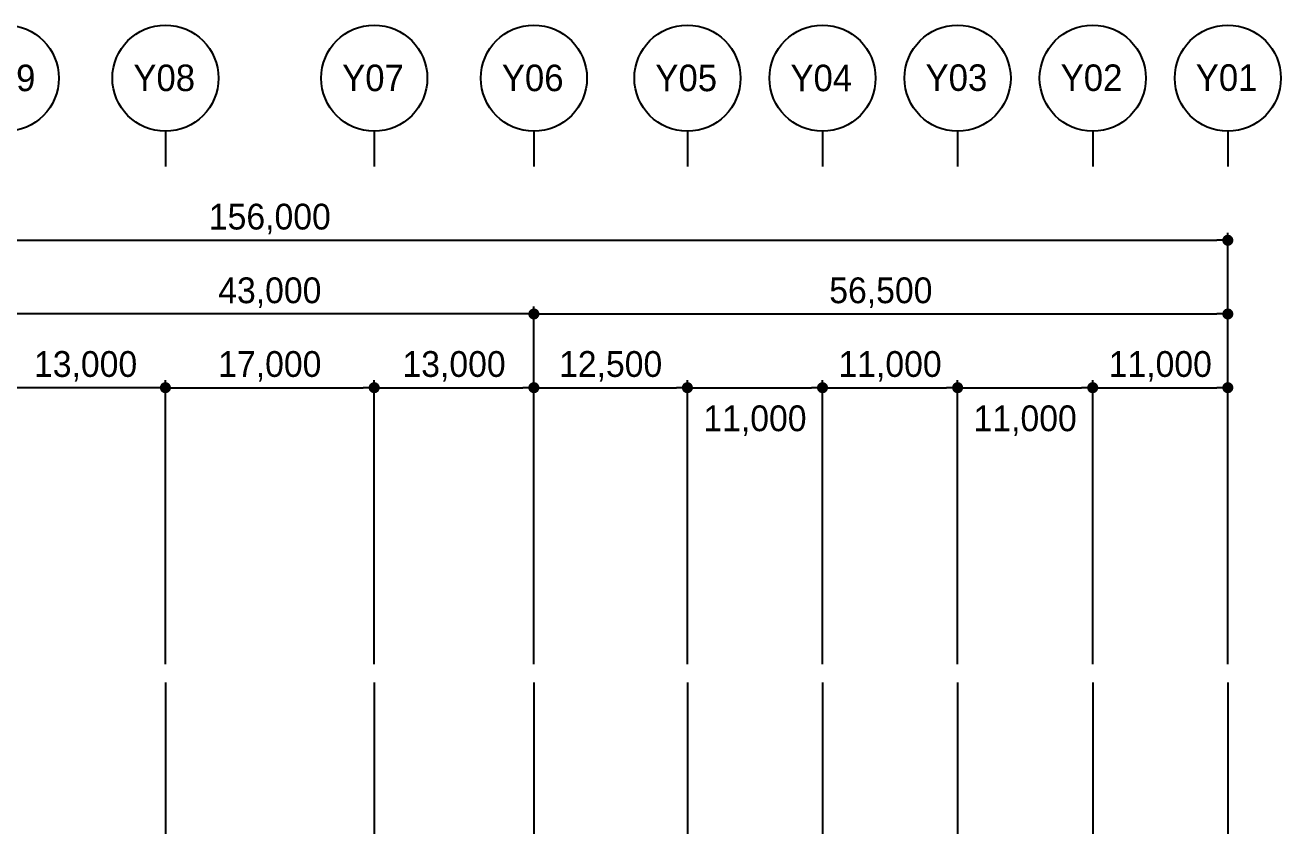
# Model space of a CAD drawing. Header units: millimetres. Extents: x 9068264 to 10076264, y 1307765 to 1705499.
# Drawn here: x 9291123 to 9393367, y 1417773 to 1482971 of the extents above; entities that cross this region are included whole.
import ezdxf
from ezdxf.enums import TextEntityAlignment as Align

# ---------------------------------------------------------------- set-up
doc = ezdxf.new("R2010")
doc.units = ezdxf.units.MM
doc.header["$LTSCALE"] = 1000
doc.linetypes.add('x-평면도$0$CEN', pattern=[6.2, 6, -0.1, 0, -0.1])
doc.layers.get('DEFPOINTS').update_dxf_attribs({"color": 151})
for name, color, linetype in [('3 dim0', 7, 'Continuous'), ('SYM-2', 7, 'Continuous'), ('x-평면도$0$A-중심선', 10, 'x-평면도$0$CEN')]:
    doc.layers.add(name, color=color, linetype=linetype)
doc.styles.add('AUDIT_D_190715091641-0', font='')
doc.styles.add('돋움', font='')
doc.styles.get('AUDIT_D_190715091641-0').set_extended_font_data('Dotum')
doc.styles.get('돋움').set_extended_font_data('Dotum')
doc.dimstyles.new('scale600', dxfattribs={"dimscale": 600, "dimtxt": 2, "dimasz": 1, "dimexe": 1, "dimexo": 2.5, "dimgap": 0.8, "dimtad": 1, "dimdec": 0, "dimzin": 0, "dimdsep": 46, "dimlunit": 6, "dimtxsty": 'AUDIT_D_190715091641-0', "dimblk": 'DOT', "dimcen": 0, "dimdle": 1, "dimclrd": 256, "dimclre": 256, "dimclrt": 3, "dimadec": 0, "dimazin": 0, "dimtfac": 1, "dimtdec": 0, "dimtix": 1, "dimtmove": 2, "dimatfit": 3, "dimldrblk": 'DOT', "dimfxl": 0, "dimtolj": 1, "dimtzin": 0, "dimarcsym": 0})

# ---------------------------------------------------------------- blocks, each defined once
blk = doc.blocks.new('_Dot')
at = {"color": 0, "linetype": 'ByBlock', "lineweight": -2}
blk.add_line((-0.5, 0), (-1, 0), dxfattribs=at)
at = {"color": 0, "linetype": 'ByBlock', "const_width": 0.5}
blk.add_lwpolyline([(-0.25, 0, 1), (0.25, 0, 1)], format="xyb", close=True, dxfattribs=at)
blk = doc.blocks.new('*D67')
at = {"layer": '3 dim0', "lineweight": -2, "transparency": 16777216}
for p, q in [((9332547, 1430951), (9332547, 1460051)), ((9389047, 1430951), (9389047, 1460051)), ((9333447, 1459451), (9388147, 1459451))]:
    blk.add_line(p, q, dxfattribs=at)
at = {"layer": 'DEFPOINTS', "color": 0, "transparency": 16777216}
for p in [(9389047, 1459451), (9332547, 1429451), (9389047, 1429451)]:
    blk.add_point(p, dxfattribs=at)
at = {"layer": '3 dim0', "lineweight": -2, "transparency": 16777216, "xscale": 900, "yscale": 900, "zscale": 900, "rotation": 180}
blk.add_blockref('_Dot', (9332547, 1459451), dxfattribs=at)
at = {"layer": '3 dim0', "lineweight": -2, "transparency": 16777216, "xscale": 900, "yscale": 900, "zscale": 900}
blk.add_blockref('_Dot', (9389047, 1459451), dxfattribs=at)
at = {"layer": '3 dim0', "color": 3, "transparency": 16777216, "insert": (9360797, 1461184), "char_height": 2100, "attachment_point": 5, "style": 'AUDIT_D_190715091641-0'}
blk.add_mtext('\\A1;56,500', dxfattribs=at)
blk = doc.blocks.new('*D68')
at = {"layer": '3 dim0', "lineweight": -2, "transparency": 16777216}
for p, q in [((9233047, 1430951), (9233047, 1466051)), ((9233947, 1465451), (9388147, 1465451)), ((9389047, 1430951), (9389047, 1466051))]:
    blk.add_line(p, q, dxfattribs=at)
at = {"layer": 'DEFPOINTS', "color": 0, "transparency": 16777216}
for p in [(9389047, 1465451), (9233047, 1429451), (9389047, 1429451)]:
    blk.add_point(p, dxfattribs=at)
at = {"layer": '3 dim0', "lineweight": -2, "transparency": 16777216, "xscale": 900, "yscale": 900, "zscale": 900, "rotation": 180}
blk.add_blockref('_Dot', (9233047, 1465451), dxfattribs=at)
at = {"layer": '3 dim0', "lineweight": -2, "transparency": 16777216, "xscale": 900, "yscale": 900, "zscale": 900}
blk.add_blockref('_Dot', (9389047, 1465451), dxfattribs=at)
at = {"layer": '3 dim0', "color": 3, "transparency": 16777216, "insert": (9311047, 1467184), "char_height": 2100, "attachment_point": 5, "style": 'AUDIT_D_190715091641-0'}
blk.add_mtext('\\A1;156,000', dxfattribs=at)
blk = doc.blocks.new('*D69')
at = {"layer": '3 dim0', "lineweight": -2, "transparency": 16777216}
for p, q in [((9378047, 1430951), (9378047, 1454051)), ((9389047, 1430951), (9389047, 1454051)), ((9378947, 1453451), (9388147, 1453451))]:
    blk.add_line(p, q, dxfattribs=at)
at = {"layer": 'DEFPOINTS', "color": 0, "transparency": 16777216}
for p in [(9389047, 1453451), (9378047, 1429451), (9389047, 1429451)]:
    blk.add_point(p, dxfattribs=at)
at = {"layer": '3 dim0', "lineweight": -2, "transparency": 16777216, "xscale": 900, "yscale": 900, "zscale": 900, "rotation": 180}
blk.add_blockref('_Dot', (9378047, 1453451), dxfattribs=at)
at = {"layer": '3 dim0', "lineweight": -2, "transparency": 16777216, "xscale": 900, "yscale": 900, "zscale": 900}
blk.add_blockref('_Dot', (9389047, 1453451), dxfattribs=at)
at = {"layer": '3 dim0', "color": 3, "transparency": 16777216, "insert": (9383547, 1455184), "char_height": 2100, "attachment_point": 5, "style": 'AUDIT_D_190715091641-0'}
blk.add_mtext('\\A1;11,000', dxfattribs=at)
blk = doc.blocks.new('*D70')
at = {"layer": '3 dim0', "lineweight": -2, "transparency": 16777216}
for p, q in [((9289547, 1430951), (9289547, 1460051)), ((9332547, 1430951), (9332547, 1460051)), ((9331647, 1459451), (9290447, 1459451))]:
    blk.add_line(p, q, dxfattribs=at)
at = {"layer": 'DEFPOINTS', "color": 0, "transparency": 16777216}
for p in [(9289547, 1459451), (9289547, 1429451), (9332547, 1429451)]:
    blk.add_point(p, dxfattribs=at)
at = {"layer": '3 dim0', "lineweight": -2, "transparency": 16777216, "xscale": 900, "yscale": 900, "zscale": 900, "rotation": 180}
blk.add_blockref('_Dot', (9289547, 1459451), dxfattribs=at)
at = {"layer": '3 dim0', "lineweight": -2, "transparency": 16777216, "xscale": 900, "yscale": 900, "zscale": 900}
blk.add_blockref('_Dot', (9332547, 1459451), dxfattribs=at)
at = {"layer": '3 dim0', "color": 3, "transparency": 16777216, "insert": (9311047, 1461184), "char_height": 2100, "attachment_point": 5, "style": 'AUDIT_D_190715091641-0'}
blk.add_mtext('\\A1;43,000', dxfattribs=at)
blk = doc.blocks.new('*D72')
at = {"layer": '3 dim0', "lineweight": -2, "transparency": 16777216}
for p, q in [((9367047, 1430951), (9367047, 1454051)), ((9378047, 1430951), (9378047, 1454051)), ((9367947, 1453451), (9377147, 1453451))]:
    blk.add_line(p, q, dxfattribs=at)
at = {"layer": 'DEFPOINTS', "color": 0, "transparency": 16777216}
for p in [(9378047, 1453451), (9367047, 1429451), (9378047, 1429451)]:
    blk.add_point(p, dxfattribs=at)
at = {"layer": '3 dim0', "lineweight": -2, "transparency": 16777216, "xscale": 900, "yscale": 900, "zscale": 900, "rotation": 180}
blk.add_blockref('_Dot', (9367047, 1453451), dxfattribs=at)
at = {"layer": '3 dim0', "lineweight": -2, "transparency": 16777216, "xscale": 900, "yscale": 900, "zscale": 900}
blk.add_blockref('_Dot', (9378047, 1453451), dxfattribs=at)
at = {"layer": '3 dim0', "color": 3, "transparency": 16777216, "insert": (9372547, 1450763), "char_height": 2100, "attachment_point": 5, "style": 'AUDIT_D_190715091641-0'}
blk.add_mtext('\\A1;11,000', dxfattribs=at)
blk = doc.blocks.new('*D73')
at = {"layer": '3 dim0', "lineweight": -2, "transparency": 16777216}
for p, q in [((9356047, 1430951), (9356047, 1454051)), ((9367047, 1430951), (9367047, 1454051)), ((9356947, 1453451), (9366147, 1453451))]:
    blk.add_line(p, q, dxfattribs=at)
at = {"layer": 'DEFPOINTS', "color": 0, "transparency": 16777216}
for p in [(9367047, 1453451), (9356047, 1429451), (9367047, 1429451)]:
    blk.add_point(p, dxfattribs=at)
at = {"layer": '3 dim0', "lineweight": -2, "transparency": 16777216, "xscale": 900, "yscale": 900, "zscale": 900, "rotation": 180}
blk.add_blockref('_Dot', (9356047, 1453451), dxfattribs=at)
at = {"layer": '3 dim0', "lineweight": -2, "transparency": 16777216, "xscale": 900, "yscale": 900, "zscale": 900}
blk.add_blockref('_Dot', (9367047, 1453451), dxfattribs=at)
at = {"layer": '3 dim0', "color": 3, "transparency": 16777216, "insert": (9361547, 1455184), "char_height": 2100, "attachment_point": 5, "style": 'AUDIT_D_190715091641-0'}
blk.add_mtext('\\A1;11,000', dxfattribs=at)
blk = doc.blocks.new('*D74')
at = {"layer": '3 dim0', "lineweight": -2, "transparency": 16777216}
for p, q in [((9319547, 1430951), (9319547, 1454051)), ((9332547, 1430951), (9332547, 1454051)), ((9320447, 1453451), (9331647, 1453451))]:
    blk.add_line(p, q, dxfattribs=at)
at = {"layer": 'DEFPOINTS', "color": 0, "transparency": 16777216}
for p in [(9332547, 1453451), (9319547, 1429451), (9332547, 1429451)]:
    blk.add_point(p, dxfattribs=at)
at = {"layer": '3 dim0', "lineweight": -2, "transparency": 16777216, "xscale": 900, "yscale": 900, "zscale": 900, "rotation": 180}
blk.add_blockref('_Dot', (9319547, 1453451), dxfattribs=at)
at = {"layer": '3 dim0', "lineweight": -2, "transparency": 16777216, "xscale": 900, "yscale": 900, "zscale": 900}
blk.add_blockref('_Dot', (9332547, 1453451), dxfattribs=at)
at = {"layer": '3 dim0', "color": 3, "transparency": 16777216, "insert": (9326047, 1455184), "char_height": 2100, "attachment_point": 5, "style": 'AUDIT_D_190715091641-0'}
blk.add_mtext('\\A1;13,000', dxfattribs=at)
blk = doc.blocks.new('*D75')
at = {"layer": '3 dim0', "lineweight": -2, "transparency": 16777216}
for p, q in [((9332547, 1430951), (9332547, 1454051)), ((9345047, 1430951), (9345047, 1454051)), ((9333447, 1453451), (9344147, 1453451))]:
    blk.add_line(p, q, dxfattribs=at)
at = {"layer": 'DEFPOINTS', "color": 0, "transparency": 16777216}
for p in [(9345047, 1453451), (9332547, 1429451), (9345047, 1429451)]:
    blk.add_point(p, dxfattribs=at)
at = {"layer": '3 dim0', "lineweight": -2, "transparency": 16777216, "xscale": 900, "yscale": 900, "zscale": 900, "rotation": 180}
blk.add_blockref('_Dot', (9332547, 1453451), dxfattribs=at)
at = {"layer": '3 dim0', "lineweight": -2, "transparency": 16777216, "xscale": 900, "yscale": 900, "zscale": 900}
blk.add_blockref('_Dot', (9345047, 1453451), dxfattribs=at)
at = {"layer": '3 dim0', "color": 3, "transparency": 16777216, "insert": (9338797, 1455184), "char_height": 2100, "attachment_point": 5, "style": 'AUDIT_D_190715091641-0'}
blk.add_mtext('\\A1;12,500', dxfattribs=at)
blk = doc.blocks.new('*D76')
at = {"layer": '3 dim0', "lineweight": -2, "transparency": 16777216}
for p, q in [((9302547, 1430951), (9302547, 1454051)), ((9319547, 1430951), (9319547, 1454051)), ((9303447, 1453451), (9318647, 1453451))]:
    blk.add_line(p, q, dxfattribs=at)
at = {"layer": 'DEFPOINTS', "color": 0, "transparency": 16777216}
for p in [(9319547, 1453451), (9302547, 1429451), (9319547, 1429451)]:
    blk.add_point(p, dxfattribs=at)
at = {"layer": '3 dim0', "lineweight": -2, "transparency": 16777216, "xscale": 900, "yscale": 900, "zscale": 900, "rotation": 180}
blk.add_blockref('_Dot', (9302547, 1453451), dxfattribs=at)
at = {"layer": '3 dim0', "lineweight": -2, "transparency": 16777216, "xscale": 900, "yscale": 900, "zscale": 900}
blk.add_blockref('_Dot', (9319547, 1453451), dxfattribs=at)
at = {"layer": '3 dim0', "color": 3, "transparency": 16777216, "insert": (9311047, 1455184), "char_height": 2100, "attachment_point": 5, "style": 'AUDIT_D_190715091641-0'}
blk.add_mtext('\\A1;17,000', dxfattribs=at)
blk = doc.blocks.new('*D81')
at = {"layer": '3 dim0', "lineweight": -2, "transparency": 16777216}
for p, q in [((9289547, 1430951), (9289547, 1454051)), ((9302547, 1430951), (9302547, 1454051)), ((9301647, 1453451), (9290447, 1453451))]:
    blk.add_line(p, q, dxfattribs=at)
at = {"layer": 'DEFPOINTS', "color": 0, "transparency": 16777216}
for p in [(9289547, 1453451), (9289547, 1429451), (9302547, 1429451)]:
    blk.add_point(p, dxfattribs=at)
at = {"layer": '3 dim0', "lineweight": -2, "transparency": 16777216, "xscale": 900, "yscale": 900, "zscale": 900, "rotation": 180}
blk.add_blockref('_Dot', (9289547, 1453451), dxfattribs=at)
at = {"layer": '3 dim0', "lineweight": -2, "transparency": 16777216, "xscale": 900, "yscale": 900, "zscale": 900}
blk.add_blockref('_Dot', (9302547, 1453451), dxfattribs=at)
at = {"layer": '3 dim0', "color": 3, "transparency": 16777216, "insert": (9296047, 1455184), "char_height": 2100, "attachment_point": 5, "style": 'AUDIT_D_190715091641-0'}
blk.add_mtext('\\A1;13,000', dxfattribs=at)
blk = doc.blocks.new('*D83')
at = {"layer": '3 dim0', "lineweight": -2, "transparency": 16777216}
for p, q in [((9345047, 1430951), (9345047, 1454051)), ((9356047, 1430951), (9356047, 1454051)), ((9345947, 1453451), (9355147, 1453451))]:
    blk.add_line(p, q, dxfattribs=at)
at = {"layer": 'DEFPOINTS', "color": 0, "transparency": 16777216}
for p in [(9356047, 1453451), (9345047, 1429451), (9356047, 1429451)]:
    blk.add_point(p, dxfattribs=at)
at = {"layer": '3 dim0', "lineweight": -2, "transparency": 16777216, "xscale": 900, "yscale": 900, "zscale": 900, "rotation": 180}
blk.add_blockref('_Dot', (9345047, 1453451), dxfattribs=at)
at = {"layer": '3 dim0', "lineweight": -2, "transparency": 16777216, "xscale": 900, "yscale": 900, "zscale": 900}
blk.add_blockref('_Dot', (9356047, 1453451), dxfattribs=at)
at = {"layer": '3 dim0', "color": 3, "transparency": 16777216, "insert": (9350547, 1450763), "char_height": 2100, "attachment_point": 5, "style": 'AUDIT_D_190715091641-0'}
blk.add_mtext('\\A1;11,000', dxfattribs=at)

msp = doc.modelspace()

# ---------------------------------------------------------------- linework, layer by layer
at = {"layer": 'SYM-2'}
for p, q in [((9302547.4, 1474330.5), (9302547.4, 1471450.5)), ((9319547.4, 1474330.5), (9319547.4, 1471450.5)), ((9332547.4, 1474330.5), (9332547.4, 1471450.5)), ((9345047.4, 1474330.5), (9345047.4, 1471450.5)), ((9356047.4, 1474330.5), (9356047.4, 1471450.5)), ((9367047.4, 1474330.5), (9367047.4, 1471450.5)), ((9378047.4, 1474330.5), (9378047.4, 1471450.5)), ((9389047.4, 1474330.5), (9389047.4, 1471450.5))]:
    msp.add_line(p, q, dxfattribs=at)
for centre in [(9289547.4, 1478650.5), (9302547.4, 1478650.5), (9319547.4, 1478650.5), (9332547.4, 1478650.5), (9345047.4, 1478650.5), (9356047.4, 1478650.5), (9367047.4, 1478650.5), (9378047.4, 1478650.5), (9389047.4, 1478650.5)]:
    msp.add_circle(centre, 4320, dxfattribs=at)
at = {"layer": 'x-평면도$0$A-중심선', "ltscale": 5}
for p, q in [((9302547.4, 1429450.5), (9302547.4, 1360017.5)), ((9319547.4, 1429450.5), (9319547.4, 1360017.5)), ((9332547.4, 1429450.5), (9332547.4, 1360017.5)), ((9345047.4, 1429450.5), (9345047.4, 1360017.5)), ((9356047.4, 1429450.5), (9356047.4, 1360017.5)), ((9367047.4, 1429450.5), (9367047.4, 1360017.5)), ((9378047.4, 1429450.5), (9378047.4, 1360017.5)), ((9389047.4, 1429450.5), (9389047.4, 1360017.5))]:
    msp.add_line(p, q, dxfattribs=at)

# ---------------------------------------------------------------- texts
at = {"layer": 'SYM-2', "color": 3, "style": '돋움'}
for s, p in [('Y09', (9289447.8, 1478673.1)), ('Y08', (9302447.8, 1478679)), ('Y07', (9319447.8, 1478673.1)), ('Y06', (9332447.8, 1478673.1)), ('Y05', (9344947.8, 1478670.2)), ('Y04', (9355947.8, 1478667.3)), ('Y03', (9366947.8, 1478693.7)), ('Y02', (9377947.8, 1478687.8)), ('Y01', (9388947.8, 1478699.1))]:
    msp.add_text(s, height=2160, dxfattribs=at).set_placement(p, align=Align.MIDDLE_CENTER)

# ---------------------------------------------------------------- dimensions: what is measured, and where the dimension line sits
at = {"layer": '3 dim0'}
for base, p1, p2, picture, middle in [((9389047.4, 1465450.5), (9233047.4, 1429450.5), (9389047.4, 1429450.5), '*D68', (9311047.4, 1467184.3)), ((9389047.4, 1459450.5), (9332547.4, 1429450.5), (9389047.4, 1429450.5), '*D67', (9360797.4, 1461184.3)), ((9319547.4, 1453450.5), (9302547.4, 1429450.5), (9319547.4, 1429450.5), '*D76', (9311047.4, 1455184.3)), ((9332547.4, 1453450.5), (9319547.4, 1429450.5), (9332547.4, 1429450.5), '*D74', (9326047.4, 1455184.3)), ((9345047.4, 1453450.5), (9332547.4, 1429450.5), (9345047.4, 1429450.5), '*D75', (9338797.4, 1455184.3)), ((9367047.4, 1453450.5), (9356047.4, 1429450.5), (9367047.4, 1429450.5), '*D73', (9361547.4, 1455184.3)), ((9389047.4, 1453450.5), (9378047.4, 1429450.5), (9389047.4, 1429450.5), '*D69', (9383547.4, 1455184.3))]:
    dim = msp.add_linear_dim(base=base, p1=p1, p2=p2, dimstyle='scale600', override={"dimtxt": 3.5, "dimasz": 1.5}, dxfattribs=at)
    dim.commit()
    dim.dimension.update_dxf_attribs({"geometry": picture, "text_midpoint": middle})
for base, p1, picture, middle in [((9289547.4, 1459450.5), (9332547.4, 1429450.5), '*D70', (9311047.4, 1461184.3)), ((9289547.4, 1453450.5), (9302547.4, 1429450.5), '*D81', (9296047.4, 1455184.3))]:
    dim = msp.add_linear_dim(base=base, p1=p1, p2=(9289547.4, 1429450.5), angle=180, dimstyle='scale600', override={"dimtxt": 3.5, "dimasz": 1.5}, dxfattribs=at)
    dim.commit()
    dim.dimension.update_dxf_attribs({"geometry": picture, "text_midpoint": middle})
for base, p1, p2, picture, middle in [((9356047.4, 1453450.5), (9345047.4, 1429450.5), (9356047.4, 1429450.5), '*D83', (9350547.4, 1450763)), ((9378047.4, 1453450.5), (9367047.4, 1429450.5), (9378047.4, 1429450.5), '*D72', (9372547.4, 1450763))]:
    dim = msp.add_linear_dim(base=base, p1=p1, p2=p2, dimstyle='scale600', override={"dimtxt": 3.5, "dimasz": 1.5}, dxfattribs=at)
    dim.commit()
    dim.dimension.update_dxf_attribs({"geometry": picture, "text_midpoint": middle, "dimtype": 160})

doc.saveas('drawing.dxf')
